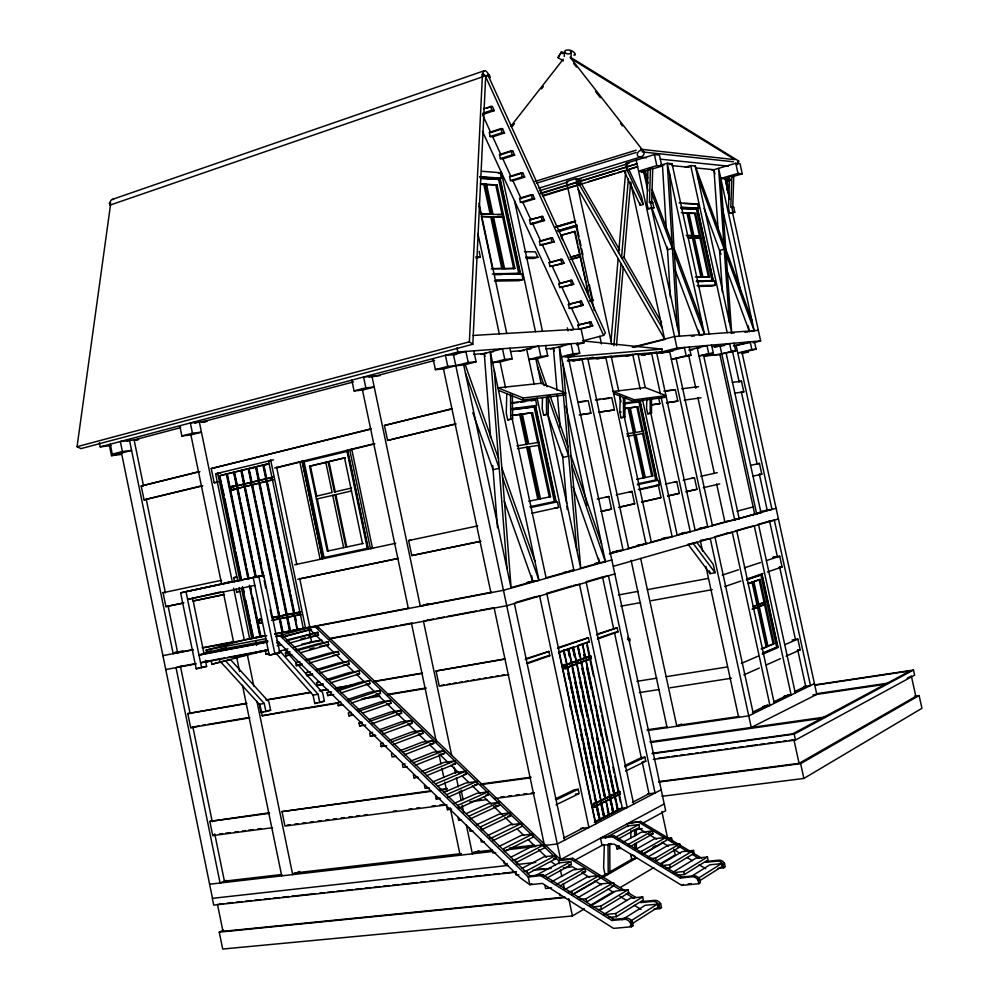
<?xml version="1.0" encoding="UTF-8"?>
<svg xmlns="http://www.w3.org/2000/svg" width="999" height="999" viewBox="0 0 999 999"><rect width="100%" height="100%" fill="white"/><g stroke="black" fill="none" stroke-linecap="round" stroke-linejoin="round"><path stroke-width="1.5" d="M506.768 393.731L506.268 413.149L507.692 419.855L512.587 418.881L512.362 395.017M542.494 397.602L542.195 408.516L543.593 415.022L548.301 414.073L548.164 395.641M650.436 168.107L647.964 168.856L646.977 203.446L648.139 208.741L653.895 207.854L652.709 202.36L649.45 202.51L650.436 168.107L652.709 168.319L651.723 202.647L649.45 202.51M604.308 845.129L603.621 867.819L605.069 874.637L608.216 874.312L608.041 844.704L609.74 843.768L609.927 873.326M622.352 417.532L620.978 417.732L619.792 412.237L620.317 395.08M630.756 837.949L630.993 830.569M646.828 399.325L646.54 408.441L647.702 413.798L651.535 413.024L651.473 398.988M731.842 175.687L730.818 207.33L733.678 207.193L734.777 212.238L729.57 213.074L728.496 208.204L729.52 176.361L731.842 175.687L733.766 175.861L732.754 207.455L733.678 207.193M110.677 203.721L77.06 446.69L80.931 448.626L472.814 344.255L485.676 76.773L487.824 74.763L605.406 332.917L603.621 335.402L582.542 340.859M472.814 344.255L469.368 341.833L482.48 73.914M482.929 76.711L483.079 73.701L486.276 76.573L488.424 74.563L489.897 77.81L489.86 75.999L487.425 72.652A5.582 2.635 71.2 0 0 483.291 71.978L482.155 74.775L482.929 76.711L110.04 205.107L109.266 203.409L110.802 200.737A4.97 3.172 68.1 0 1 113.611 199.488M583.141 340.934L662.037 349.076L661.85 351.885L567.582 360.177M564.21 56.531L564.535 51.886M570.891 58.129L571.353 51.936M611.001 341.159L618.144 258.566M618.668 252.622L625.611 172.402M626.011 167.77L626.41 163.149L654.407 154.583L659.44 155.12L661.837 166.109L652.06 169.068M613.886 345.829L621.028 263.549M628.396 178.746L621.54 257.617L624.113 257.63L630.694 182.043M616.458 345.629L623.326 266.646M110.04 205.107L110.427 202.347M522.577 400.05L523.151 397.977L565.621 392.982L565.059 394.98L522.577 400.05L498.513 390.347M633.928 401.498L634.415 399.8L666.033 395.629L665.559 397.277L633.928 401.498L613.611 393.544M590.909 656.168L565.746 665.209L590.909 656.168L591.383 658.341L565.983 668.044A1.798 0.899 80.7 0 1 564.435 666.882A1.798 0.899 80.7 0 1 565.297 664.834M272.602 479.62L233.129 489.61A1.711 1.349 81.4 0 1 230.956 488.511A1.711 1.349 81.4 0 1 232.492 486.525L233.554 486.8L232.929 486.463A1.711 1.349 81.4 0 0 231.543 487.15M510.664 126.473L563.236 59.178M512.549 126.136L514.46 123.689M541.458 88.936L543.369 86.488M564.16 53.384L561.513 51.748L557.991 57.617L563.336 60.939M558.041 57.68L561.513 51.748M276.735 640.509L520.342 877.846L529.832 884.714L542.382 883.403L613.536 928.383L631.318 926.785L633.141 925.623L632.292 921.665A7.08 5.844 62 0 0 626.036 918.193L613.698 919.342L611.85 920.491L540.746 875.661L528.209 876.997L280.22 635.938L282.455 635.339L530.157 875.948L542.682 874.612L613.698 919.342M659.752 908.64L661.475 907.542L660.651 903.683A6.893 5.732 61.5 0 0 654.507 900.349L642.419 901.51L640.671 902.596L652.784 901.435A6.906 5.744 61.5 0 1 658.928 904.782L659.752 908.64L653.933 909.19M698.801 883.715L700.399 882.691L699.6 878.995A6.618 5.582 60.7 0 0 693.643 875.823L681.88 877.022L680.269 878.034L612.499 836.775L600.511 838.161L602.06 845.391L614.048 844.018L681.855 885.414L698.801 883.715L698.001 880.007A6.631 5.582 60.7 0 0 692.032 876.822L680.269 878.034M723.713 867.819L725.224 866.845L724.45 863.236A6.456 5.47 60.1 0 0 718.606 860.176L707.067 861.4L705.531 862.349L717.082 861.126A6.469 5.482 60.2 0 1 722.926 864.197L723.713 867.819L717.669 868.443M631.38 924.162L658.029 907.229L657.367 904.145L645.142 905.306L622.09 919.729M700.024 880.531L722.065 866.508L721.44 863.623L709.789 864.847L691.458 876.323M611.85 920.491L624.2 919.342A7.093 5.844 62 0 1 630.469 922.814L632.292 921.665M658.928 904.782L660.651 903.683M698.001 880.007L699.6 878.995M722.926 864.197L724.45 863.236M630.706 921.003L657.367 904.145M698.089 878.383L721.44 863.623M681.855 885.414L683.466 884.39M608.666 917.394L616.383 916.682L643.306 899.999L642.657 896.915L630.519 898.113L603.359 914.684M677.085 875.261L684.452 874.5L708.054 859.877L707.429 856.992L695.853 858.241L673.363 871.965M604.907 914.535L615.709 913.523L642.657 896.915M673.513 872.626L683.816 871.553L707.429 856.992M598.438 909.54L601.51 909.252L628.708 892.819L628.059 889.747L616.021 890.958L591.196 905.731M665.896 868.168L670.279 867.706L694.143 853.296L693.518 850.424L682.03 851.685L660.639 864.41M593.181 906.842L600.836 906.105L628.059 889.747M660.888 865.696L669.655 864.759L693.518 850.424M223.501 930.181L219.243 932.142L222.702 949.05L572.439 915.958L584.44 908.828M589.785 905.656L613.798 891.383M620.466 887.424L653.821 867.607M660.489 863.636L675.174 854.919L673.95 849.25M661.975 796.278L803.87 778.446L921.94 708.291L919.117 695.541L914.51 696.203M614.223 885.688L586.738 901.872L586.076 898.738L613.561 882.641L614.223 885.688L611.226 886.001M680.319 846.752L656.218 860.951L655.594 858.029L679.707 843.893L680.319 846.752L677.472 847.065M577.884 897.651L601.623 883.865L613.561 882.641M647.827 857.055L668.306 845.166L679.707 843.893M572.464 894.867L596.553 881.018M601.91 877.934L636.713 857.929M643.406 854.083L663.486 842.532M668.843 839.447L671.515 837.911L672.427 842.169M658.915 782.055L800.649 763.661L919.117 695.541M602.247 876.26L606.78 873.663M610.264 871.665L633.329 858.428M653.021 847.14L655.694 845.604M658.466 781.63L799.075 763.361L915.833 696.378L911.338 675.973L907.242 678.209M571.428 891.445L599.188 875.586L599.837 878.62L572.09 894.555L571.428 891.445L568.419 891.745M641.62 851.335L665.996 837.412L666.608 840.259L642.245 854.245L641.62 851.335L638.748 851.648M564.697 889.647L587.337 876.835L599.188 875.586M635.277 849.687L654.67 838.71L665.996 837.412M560.227 885.801L585.564 871.603L584.914 868.581L573.164 869.842L551.66 881.73M629.682 846.877L652.984 833.815L652.372 830.981L641.133 832.279L622.864 842.382M556.893 884.19L584.914 868.581M627.759 844.692L652.372 830.981M619.193 845.666L616.333 845.991L616.957 848.888L619.567 847.427M633.191 830.319L642.17 828.571M547.165 877.884L571.391 864.635L570.754 861.625L559.115 862.911L536.063 875.336M617.232 839.56L639.447 827.409L638.848 824.587L627.722 825.898L605.319 837.986M543.818 876.273L570.754 861.625M615.309 837.387L638.848 824.587M531.78 883.653L529.832 884.714L528.209 876.997L530.157 875.948M574.35 860.476L603.771 844.455M642.507 823.351L665.684 810.738L567.869 355.344M653.296 759.415L795.491 740.034L914.609 675.149L913.486 670.054L815.221 684.839M540.746 875.661L542.682 874.612M324.013 643.044L308.291 627.909L315.035 626.61L558.641 860.651L570.953 859.29L572.789 858.291L625.337 890.908M612.499 836.775L614.198 835.851L681.88 877.022M627.872 826.61L627.272 823.788L640.659 821.515L701.748 858.203M664.223 803.945L558.641 860.651L559.278 863.66M652.072 753.745L794.205 734.128L913.486 670.054M556.231 858.478L527.697 873.713L527.047 870.629L555.594 855.481L556.231 858.478L553.334 858.803M522.127 868.306L544.03 856.78L555.594 855.481M661.176 789.797L557.305 843.968L543.394 845.579M563.748 838.024L583.004 828.021M595.392 821.603L620.142 808.74M632.529 802.322L649.025 793.755L642.195 761.912M594.33 822.402L621.69 808.191M596.89 806.056L599.825 819.792L594.88 822.115M597.215 809.04L599.487 819.717L604.395 817.419L568.406 648.788L563.086 650.536M600.861 803.82L603.771 817.494L604.682 817.269L608.928 815.059L605.993 801.323M607.292 808.89L608.591 814.984L613.423 812.724L610.501 799.05M612.112 808.091L613.086 812.649L617.882 810.401L585.864 660.576M617.27 810.489L622.302 808.116L619.38 794.417M515.384 859.565L544.143 844.729L544.78 847.714L516.033 862.636L515.384 859.565L512.462 859.889M510.589 857.354L532.642 846.066L544.143 844.729M595.879 806.293L619.33 794.217M595.254 806.368L620.354 793.83L619.88 791.633L594.855 803.446A1.823 0.899 83 0 0 594.018 805.644A1.823 0.899 83 0 0 595.541 806.668M532.754 834.04L503.796 848.563L504.445 851.623L533.391 837.025L532.754 834.04L521.328 835.401L499.125 846.453M595.042 807.005A2.148 1.061 83 0 1 593.606 806.78A2.148 1.061 83 0 1 593.281 803.945A2.148 1.061 83 0 1 594.642 803.508L619.343 791.333L595.267 803.433A2.148 1.061 83 0 0 593.906 803.858A2.148 1.061 83 0 0 594.23 806.705A2.148 1.061 83 0 0 595.666 806.93M619.88 791.633L595.479 803.358A1.823 0.899 83 0 0 594.642 805.569A1.823 0.899 83 0 0 596.166 806.593L595.766 806.006L620.354 793.83M478.808 850.624L472.377 853.795L466.308 824.924M814.435 683.616L748.75 715.858L647.439 730.519M752.447 712.299L767.856 704.77M773.463 702.022L788.873 694.492M794.467 691.758L805.681 686.276L797.726 649.899M492.27 837.624L521.441 823.413L522.065 826.385L492.919 840.671L492.27 837.624L489.385 837.974M556.031 804.832L579.133 793.606L578.209 789.26L574.437 789.747L555.357 798.913M625.574 771.053L645.766 761.238L644.892 757.155L641.283 757.654L625.074 765.434M487.724 835.626L510.077 824.812L521.441 823.413M556.443 799.737L578.209 789.26M624.675 766.882L644.892 757.155M510.801 815.808L481.456 829.782L480.819 826.747L510.177 812.849L510.801 815.808L507.979 816.158M476.386 824.849L498.888 814.272L510.177 812.849M681.618 724.025L676.822 726.261L640.671 558.466M470.067 818.968L499.612 805.294L498.988 802.334L487.762 803.795L466.521 813.498M469.43 815.933L498.988 802.334M488.474 794.829L458.728 808.203L458.104 805.182L487.849 791.882L488.474 794.829L485.689 795.204M446.765 806.668L447.402 809.677L450.249 808.403M453.896 803.496L476.71 793.368L487.849 791.882M743.83 674.912L759.327 668.031M766.383 664.897L780.469 658.641M786.101 656.131L800.199 649.874L797.839 639.073L792.107 640.009M268.644 812.874L209.84 821.415L212.737 835.576L214.897 834.615M299.688 871.49L292.682 874.6L256.955 701.398M447.465 797.502L477.41 784.427L476.785 781.493L465.709 783.016L443.793 792.457M435.576 796.003L436.213 799L438.948 797.814M446.84 794.492L476.785 781.493M741.333 663.411L758.278 656.106M762.362 654.283L778.034 647.539L761.95 573.813M785.127 644.555L797.839 639.073M762.836 653.021L777.597 646.952L761.825 574.625L746.852 579.595M762.449 653.458L777.597 646.952M226.261 880.369L220.08 883.004L176.024 667.632L181.943 666.033M437.699 786.263L466.396 774.088L465.771 771.166L454.757 772.702L432.717 781.942M762.112 648.763L774.075 643.693L760.077 579.482L759.115 579.657L764.06 602.372L757.879 604.682M761.126 648.925L767.095 646.653L758.453 606.967L752.447 609.028M768.206 645.928L774.075 643.693M435.639 783.865L465.771 771.166M426.511 775.724L455.444 763.81L454.832 760.888L443.881 762.462L421.703 771.49M424.513 773.288L454.832 760.888M413.386 774.874L414.011 777.859L416.783 776.722M415.447 765.222L444.555 753.583L443.943 750.661L433.067 752.272L410.751 761.088M413.436 762.786L443.943 750.661M446.978 804.832L284.977 826.086L281.993 811.613L430.357 790.871M404.445 754.769L433.728 743.406L433.116 740.509L422.302 742.132L399.862 750.749M402.435 752.334L433.116 740.509M764.522 604.482L758.341 606.818L765.496 604.32L764.522 604.482L773.101 643.856M393.506 744.392L422.964 733.291L422.352 730.394L411.6 732.055L389.036 740.459M752.172 609.34L758.453 606.967M753.234 606.418L765.034 602.197L764.06 602.372M391.483 741.945L422.352 730.394M752.959 606.718L757.979 604.832L752.996 581.942L748.239 583.428M383.304 743.194L380.569 743.618L381.193 746.565L384.003 745.516M259.84 704.233L262.213 715.759L282.667 711.9M627.197 170.354L628.92 169.718L641.483 196.503L643.206 204.47L640.259 205.332L624.238 171.254L627.197 170.354L643.206 204.47M542.544 196.216L637.612 166.683L629.295 169.206M590.384 655.906L565.721 664.872A2.123 1.074 80.7 0 0 564.26 665.359A2.123 1.074 80.7 0 0 564.897 668.306A2.123 1.074 80.7 0 0 566.333 667.719L590.983 658.691L590.384 655.906L565.109 664.972A2.123 1.074 80.7 0 0 563.648 665.459A2.123 1.074 80.7 0 0 564.273 668.406A2.123 1.074 80.7 0 0 565.721 667.819L591.383 658.341M382.629 734.065L412.25 723.239L411.65 720.341L400.961 722.04L379.682 729.72M540.447 193.806L636.987 163.786L540.284 193.269M246.079 703.308L187.787 713.611L190.659 727.697L198.926 725.898M380.607 731.618L411.65 720.341M372.59 732.292L369.755 733.316L370.367 736.263L374.625 734.715M371.815 723.788L401.61 713.224L400.999 710.351L390.372 712.062L368.981 719.567M369.78 721.34L400.999 710.351M361.85 722.065L359.003 723.064L359.615 726.011L362.462 724.999M526.535 663.211L544.655 656.867M597.852 638.274L613.061 632.966M560.364 651.598L563.698 650.436L566.633 664.16M558.216 647.539L588.386 637.737L589.285 641.92L582.592 643.831L585.501 657.442M527.684 663.486L549.775 655.744L548.851 651.423L525.599 658.803M558.404 652.722L589.285 641.92M597.414 639.073L618.006 631.855L617.132 627.797L597.34 634.028M112.263 199.425L484.453 70.679M525.262 659.577L548.851 651.423M557.492 648.426L588.386 637.737M596.528 634.927L617.132 627.797M754.145 581.381L757.866 580.094M747.951 583.691L760.077 579.482M362.487 713.086L391.009 703.284L390.409 700.411L379.845 702.16L356.905 709.952M351.361 712.387L348.301 712.886L348.913 715.808L351.773 714.834M746.428 579.895L761.825 574.625M359.016 711.126L390.409 700.411M724.687 586.588L740.871 581.056M746.765 579.045L762.949 573.513M767.369 572.002L782.08 566.97L779.732 556.218L772.614 557.542L774.812 556.83M483.441 108.616L492.332 106.344L494.28 110.627L482.48 114.56M486.426 108.329L490.846 106.843M482.854 113.262L491.72 110.302L494.28 110.627M351.798 702.946L380.482 693.381L379.882 690.521L369.38 692.295L347.752 699.425M348.314 700.973L379.882 690.521M340.547 701.798L337.662 702.747L338.274 705.669L341.159 704.72M508.753 674.6L439.26 686.201L436.063 670.991L504.358 658.953M501.086 128.559L489.285 132.43L490.172 136.551L492.719 136.826L504.507 132.979L502.559 128.734L501.086 128.559L501.973 132.705L504.507 132.979M490.771 132.592L502.559 128.734M722.202 575.137L738.423 569.792M744.33 567.857L760.551 562.524M766.458 560.576L779.732 556.218M490.172 136.551L501.973 132.705M275.824 653.071L313.037 695.129L314.772 703.546L324.413 701.211L322.665 692.806L298.027 664.785M314.772 703.546L317.07 702.796M329.982 691.745L327.085 692.682L327.697 695.591L330.594 694.655M341.171 692.856L370.005 683.541L369.405 680.694L358.966 682.492L337.237 689.435M499.475 154.558L511.251 150.787L512.712 150.936L514.647 155.145L502.872 158.891L500.349 158.666L499.475 154.558L500.936 154.695M337.674 690.871L369.405 680.694M502.41 154.221L512.712 150.936M500.349 158.666L512.137 154.907L514.647 155.145M261.064 712.562L270.629 710.252L268.931 701.997L230.569 659.702L220.754 661.962L259.353 704.295L261.064 712.562L263.399 711.825M498.426 173.264L501.361 172.34L535.489 331.693M497.24 179.483L501.361 178.197L500.187 172.715L481.543 171.266M483.853 184.528L485.039 184.166L491.421 213.986L490.234 214.348L483.853 184.528L480.781 184.328M480.706 178.534L499.9 179.445L520.017 273.451L492.307 274.026M509.565 176.511L521.341 172.827L522.777 172.939L524.687 177.11L512.937 180.769L510.452 180.594L509.565 176.511L511.026 176.611M330.594 682.829L359.578 673.751L358.991 670.916L348.614 672.739L326.76 679.507M512.487 176.149L522.777 172.939M510.452 180.594L522.215 176.935L524.687 177.11M485.339 184.628L497.04 184.965L514.91 268.444L503.334 268.831M328.546 680.369L358.991 670.916M319.48 681.755L316.571 682.654L317.17 685.564L323.002 683.741M534.902 181.443L636.201 150.175M536.326 183.229L636.088 152.497M538.973 188.149L640.272 157.105L646.453 157.742M539.51 190.734L567.844 182.08M576.785 179.345L627.497 163.848M531.343 194.68L519.58 198.264L520.454 202.347L522.914 202.472L534.652 198.901L532.767 194.768L531.343 194.68L532.217 198.764L534.652 198.901M521.016 198.351L532.767 194.768M520.454 202.347L532.217 198.764M542.37 195.629L582.554 183.416M588.511 181.606L615.297 173.464M618.269 172.565L622.739 171.204M320.092 672.851L349.225 664.023L348.626 661.188L338.311 663.036L316.358 669.617M491.708 214.41L503.359 214.485L497.689 214.66M661.837 166.109L656.818 165.622L638.586 171.141L643.668 171.591L648.014 183.192M660.401 165.31L667.245 163.237L672.04 163.711L709.165 333.978M481.655 216.771L492.007 216.771L503.071 268.506L491.271 268.893M641.233 172.34L649.263 169.905M669.318 164.535L672.04 163.711M309.041 671.815L306.106 672.702L306.705 675.599L312.562 673.826M492.295 217.183L503.946 217.245L493.481 216.833L504.532 268.494M685.314 167.183L690.696 165.572L695.267 166.021L751.935 320.479M316.571 670.829L348.626 661.188M529.52 219.842L542.657 216.408L544.53 220.517L532.804 223.988L530.382 223.901L529.52 219.842L542.657 216.408M530.382 223.901L542.132 220.417L544.53 220.517M712.025 170.305L735.751 163.262L740.009 163.711L742.232 173.838L732.255 176.761M614.822 573.926L506.743 605.731L329.37 638.935M556.368 226.586L575.749 220.904M555.419 227.048L574.787 221.353M725.786 249.201L720.816 178.471L737.986 173.426L742.232 173.838M556.755 227.085L574.625 221.84M725.124 178.846L729.407 177.597M651.723 202.647L652.709 202.36M557.292 230.881L576.673 225.212M559.315 230.469L577.21 225.237M726.46 181.456L730.381 180.307M559.165 230.944L563.636 229.633M298.651 661.937L295.704 662.787L296.303 665.671L302.185 663.96M309.64 662.936L338.911 654.333L338.324 651.51L328.072 653.383L306.006 659.802M515.484 602.497L531.718 597.727M546.465 593.394L571.54 586.026M586.301 581.693L602.522 576.935L613.586 628.483M558.541 231.631L577.26 226.161M476.111 258.204L480.332 256.98L479.12 251.298M648.139 208.741L653.895 207.854M551.086 237.837L539.36 241.246L540.234 245.292L554.333 241.933L552.472 237.862L551.086 237.837L551.96 241.895L554.333 241.933M552.472 237.862L540.759 241.271L532.305 222.877M561.001 235.339L575.024 231.431L561.001 235.339L561.625 238.224M307.567 660.476L338.324 651.51M540.234 245.292L551.96 241.895M695.192 209.141L698.501 208.192L697.589 204.021L684.278 203.546M681.518 208.604L697.402 209.153L712.999 280.594L697.339 281.119M427.485 620.167L423.489 621.316L451.61 755.032M683.016 213.062L687.999 212.999L692.931 235.614L686.625 235.727M524.487 251.748L535.402 251.86L537.899 257.267L533.803 258.441L526.123 258.416M689.31 213.386L695.554 213.386L709.402 276.81L701.91 277.16L702.871 276.898L694.317 237.737L693.368 238.012L700.911 237.912L694.317 237.737M714.472 536.863L727.871 533.029M735.326 530.894L748.726 527.06M757.667 524.5L769.58 521.091L777.534 557.467M693.044 543.219L696.703 542.17L713.274 564.423L715.072 572.714L710.077 573.638L688.011 544.205L693.044 543.219L715.072 572.714M613.536 566.246L778.433 518.981M549.125 262.462L562.2 259.153L564.048 263.187L549.999 266.496L549.125 262.462L550.511 262.475M551.972 262.05L560.739 259.565M570.017 257.243L580.007 254.558L578.446 247.327M571.003 257.118L580.007 254.558M729.57 213.074L734.777 212.238M289.797 651.685L285.364 652.934L285.951 655.819L288.911 654.982M309.59 649.113L314.023 647.851M300.711 652.659L328.659 644.705L328.072 641.895L317.882 643.793L295.704 650.024M570.479 259.39L580.469 256.718L585.913 281.955M571.465 259.265L580.469 256.718M494.43 281.081L518.906 280.707L523.064 279.545L521.878 274.038L520.691 274.363L500.187 178.559L479.995 177.11M549.999 266.496L564.048 263.187M297.165 650.611L328.072 641.895M693.868 235.639L692.906 235.901L700.461 235.814L693.868 235.639L688.935 213.049M269.268 655.232L279.82 652.809L263.773 575.249L253.209 577.534L269.268 655.232L274.163 653.858M510.864 587.662L536.413 580.519M545.417 577.996L572.464 570.429M579.969 568.331L599.5 562.862L598.526 558.291M611.813 559.927L503.459 590.284L274.713 634.178M688.423 237.874L693.393 237.712L701.947 276.91L697.002 277.223M265.135 649.924L266.009 654.183L268.993 653.358M278.996 651.36L287.912 648.875M293.856 647.215L311.676 642.245L309.078 629.757L283.791 636.563M532.479 581.081L526.673 582.704L538.985 580.332L490.322 351.935L493.319 351.71M594.892 563.648L600.049 562.212M558.816 283.516L571.853 280.257L573.688 284.253L559.677 287.525L558.816 283.516L560.177 283.491M561.638 283.092L571.853 280.257M559.677 287.525L573.688 284.253M300.899 639.085L305.357 637.861M716.645 483.978L724.899 521.94L739.21 518.756L703.558 355.12M751.186 515.059L760.988 512.774L726.136 353.171M211.313 661.463L211.888 664.26L220.667 661.85M233.841 658.229L238.237 657.017M241.159 656.206L245.554 655.007M224.251 583.204L229.533 582.08L180.619 592.857L196.191 668.793L199.962 667.757M288.898 643.256L318.469 635.127L317.882 632.317L286.95 639.897M196.191 668.793L206.631 666.408L205.382 660.339M211.888 664.26L258.067 652.272M286.825 640.796L317.882 632.317M616.77 551.111L612.549 552.272L623.114 550.187L581.967 358.866L573.051 361.126M636.975 545.591L641.021 544.492M667.057 537.375L661.937 538.773L672.152 536.763L642.582 399.987M681.43 533.454L685.127 532.442M698.988 528.658L701.373 528.009M609.627 553.471L620.129 550.599M627.634 548.551L647.152 543.206M650.149 542.382L668.169 537.462M677.172 535.002L686.176 532.529M695.192 530.069L704.195 527.609M711.7 525.549L727.172 521.316M761.238 512L767.244 510.364L759.277 473.938M609.315 553.97L776.086 508.279M737.25 519.143L754.769 514.348L719.904 354.545L703.296 356.144M204.008 661.912L200.587 662.849L268.219 650.174M205.619 661.475L208.554 660.676M568.419 304.395L581.43 301.186L583.241 305.157L571.578 308.291L569.28 308.391L568.419 304.395L581.43 301.186M589.76 300.811L592.657 300.037L589.41 284.952M590.284 300.799L593.181 300.012M590.459 301.398L593.456 300.587M569.28 308.391L583.241 305.157M282.705 637.125L310.826 629.557M77.06 446.69L469.368 341.833M307.592 627.547L303.346 628.683L268.494 460.764L271.378 460.352M276.348 636.45L310.414 627.335M315.035 626.61L317.295 625.998L317.732 628.109M698.289 286.426L711.987 286.101L715.321 285.214L714.41 281.031L713.461 281.293L697.552 208.466L680.569 207.517M737.062 511.188L753.146 506.918M250.075 638.486L206.144 650.087L206.568 652.197L210.976 651.036M203.059 653.658L210.414 651.698M203.584 653.92L199.013 655.144L266.596 642.307M204.046 653.796L209.915 652.235M217.532 650.112L226.298 647.777M290.509 631.018L289.61 631.218L286.775 617.532M298.002 629.582L297.103 629.782L262.949 465.172L263.861 464.985L266.383 477.185M99.388 442.707L100.225 446.853L457.867 352.01L584.053 342.769L581.081 328.946L473.101 335.464M126.673 441.221L129.545 440.459L173.164 653.658L192.944 649.55M194.83 423.176L199.338 421.99L232.355 582.067M369.031 377.06L371.965 376.286L420.317 606.231L428.334 604.033L425.349 604.607M180.694 427.622L134.116 439.935L143.506 485.814M201.736 422.053L353.509 381.905M371.541 377.135L434.652 360.439M135.789 440.172L138.649 439.41L120.342 441.521L122.39 451.536L131.593 450.424L111.513 455.669L109.49 445.766M203.734 422.215L206.731 421.428M592.719 325.886L578.808 329.083L577.946 325.087L590.921 321.94L592.719 325.886L581.081 328.946M590.921 321.94L577.946 325.087M254.021 637.824L249.7 638.973L239.061 587.449M256.181 637.412L251.86 638.561L241.533 588.523M570.916 330.145L573.813 329.383L482.505 131.468M481.268 354.32L502.485 348.751L504.77 359.453L512.187 358.828L509.915 348.201M110.252 444.193L112.288 454.183L122.39 451.536M181.88 435.964L192.457 433.204L201.436 432.167L190.909 434.927L181.88 435.964L179.783 425.761M354.071 390.909L365.846 387.824L374.225 387.025L362.487 390.097L354.071 390.909L351.81 380.144M433.054 358.604L435.389 369.63L447.764 366.383L463.736 365.035L476.098 361.813L473.776 350.849M476.098 361.813L468.219 362.462L443.481 368.931L435.389 369.63M519.268 351.136L538.573 346.104L540.796 356.468L547.764 355.894L545.554 345.592M174.875 652.509L177.872 651.735M176.935 652.322L182.904 650.774M504.77 359.453L492.594 362.6L500.062 361.975L512.187 358.828M550.586 349.001L570.966 343.731L573.126 353.796L579.695 353.259L577.547 343.244M576.51 344.717L584.053 342.769M540.796 356.468L528.871 359.54L535.889 358.953L547.764 355.894M573.126 353.796L561.438 356.793L574.6 355.681L567.407 357.517M565.172 356.968L579.695 353.259M300.587 614.472L271.716 620.142M590.009 357.954L593.031 357.192M632.267 347.252L674.525 336.538L758.341 330.357M633.791 347.302L665.559 339.248M596.903 358.991L611.213 356.293L618.731 391.096M700.886 335.239L704.532 334.328L667.245 163.237L677.047 325.15M625.536 356.206L637.974 353.933L645.242 387.475M641.545 355.244L656.555 352.31L695.179 530.457M657.392 352.997L677.035 348.089L760.651 340.934L732.617 212.987M661.176 353.259L684.39 347.465L686.176 355.719L691.021 355.257L689.235 347.04M751.498 331.331L754.17 330.669L718.606 168.344L723.9 244.056M202.847 485.814L144.043 499.85L141.209 486.001L199.188 471.578M216.383 482.505L214.161 482.742L211.239 468.581L371.153 428.783M456.068 424.038L387.575 440.422L384.428 425.487L452.335 408.591M199.925 471.628L141.209 486.001M370.217 429.27L211.239 468.581M451.311 409.103L384.428 425.487M688.96 350.012L706.98 345.529L708.728 353.596L713.348 353.159L711.6 345.13M714.61 347.302L729.582 343.594L731.305 351.473L735.714 351.061L734.003 343.219M686.176 355.719L671.365 359.378L691.021 355.257M237.812 581.393L215.609 473.813L273.576 459.815M733.428 345.966L750.174 341.833L751.86 349.538L756.081 349.138L754.395 341.471M750.187 342.507L737.524 345.179M708.728 353.596L699 355.994L713.348 353.159M753.096 342.807L760.651 340.934M218.306 476.011L269.068 463.536M241.258 580.544L219.63 475.811L227.285 473.976M234.54 472.202L226.848 474.038L248.539 579.008M244.343 482.629L241.82 470.404L234.091 472.265L255.844 577.459L252.347 560.701M243.881 482.742L241.358 470.517L249.126 468.606M268.981 463.686L248.689 468.668L282.63 632.554M249.55 468.768L255.507 467.307M262.962 465.472L268.931 464.011M731.305 351.473L721.753 353.821L735.714 351.061M531.456 400.874L535.614 399.85L536.8 405.369L511.488 408.691M719.904 354.545L721.802 354.071L703.721 355.806M751.86 349.538L737.774 352.984L748.351 351.96L741.745 353.571M742.032 352.572L756.081 349.138M144.043 499.85L202.085 485.689M214.161 482.742L218.681 481.63M274.575 467.994L374.275 443.668M387.575 440.422L455.569 423.826M276.76 467.782L304.208 460.976L302.073 461.288L322.402 558.878M350.711 449.737L374.862 443.856M303.234 462.013L347.852 451.223L347.015 451.336L367.32 548.339L368.144 548.151L323.177 557.729L303.234 462.013L304.096 461.888L324.026 557.542L323.177 557.729M534.14 406.943L535.339 406.655L555.569 501.261L554.358 501.523L534.14 406.943L512.599 409.665M519.705 414.485L520.904 414.198L527.31 444.218L526.111 444.505L519.705 414.485L512.25 415.472M363.311 543.431L327.285 551.148L309.59 466.246L345.367 457.679L328.097 461.775L334.415 491.97L335.252 491.82L328.946 461.65M309.59 466.246L326.673 462.2M522.602 414.11L532.554 412.662L550.511 496.703L549.313 496.953L538.311 445.429L539.497 445.154L529.345 446.79L540.447 498.801M507.692 419.855L512.587 418.881M231.156 488.499A2.023 1.598 81.4 0 1 233.566 486.488L272.764 477.023M233.104 486.875L272.577 477.385M231.443 489.235A2.023 1.598 81.4 0 0 234.128 489.223L273.339 479.795M543.593 415.022L548.301 414.073M672.864 390.197L675.336 389.61L677.834 401.123L666.72 402.822M637.599 401.561L641.133 400.711L623.351 403.196M639.934 401.773L638.923 402.01L655.769 479.957L656.793 479.732L639.934 401.773L623.726 403.946M624.238 408.703L629.133 407.929L634.465 432.617M738.673 381.868L741.483 381.206L743.818 391.87L741.008 392.532M629.183 408.017L637.837 406.718L652.797 475.936L651.773 476.161L642.607 433.716L643.618 433.491L636.026 434.74L645.267 477.51M620.978 417.732L624.924 416.933L624.825 397.627M647.702 413.798L651.535 413.024M527.909 447.028L526.71 447.302L537.812 499.35L539.023 499.088L527.909 447.028L517.532 448.688M334.415 491.97L351.71 487.999M601.41 511.288L611.525 509.103L608.816 496.515L606.181 497.077M620.354 506.893L634.652 503.733L631.992 491.421L629.407 491.97M641.945 501.885L661.013 497.602L658.428 485.614L639.335 489.785M667.994 495.841L679.32 493.356L676.76 481.58L674.25 482.117M687.387 491.346L696.965 489.26L694.455 477.697L691.97 478.221M703.221 487.724L719.742 483.891M752.784 476.223L761.787 474.125L759.452 463.411L756.63 464.023M601.098 511.513L611.525 509.103M618.618 507.455L634.652 503.733M641.545 502.122L661.013 497.602M667.619 496.078L679.32 493.356M685.676 491.883L696.965 489.26M345.941 547.152L335.002 494.78L351.473 490.971M634.964 434.927L633.94 435.152L643.181 477.959L644.205 477.734L634.964 434.927L627.247 436.201M220.729 591.883L187.575 599.4L254.832 585.377M180.619 592.857L263.773 575.249M531.955 513.236L558.616 507.38L557.43 501.835L530.744 507.554M480.919 541.283L411.788 555.569L408.628 540.559L410.651 540.122M597.215 499.038L608.816 496.515M616.233 494.867L631.992 491.421M665.446 484.053L676.76 481.58M683.141 480.182L694.455 477.697M700.736 476.311L717.294 472.677M750.411 465.397L759.452 463.411M183.167 603.096L165.896 606.63L163.049 592.707L165.285 592.22M234.628 581.967L233.741 577.697L235.926 577.222M638.311 489.385L659.315 484.777L658.329 480.207L637.3 484.715M529.832 506.755L555.569 501.261M637.911 483.766L656.793 479.732M655.744 485.539L659.315 484.777M554.408 508.279L558.616 507.38M163.049 592.707L221.578 580.282M233.741 577.697L236.788 577.047M294.68 564.76L395.741 543.281M408.628 540.559L477.659 525.899M185.702 591.733L257.692 576.535M758.965 474.725L761.787 474.125M528.746 501.236L550.511 496.703M636.55 479.333L652.797 475.936M165.896 606.63L183.928 602.884M192.944 601.011L224.5 594.455M236.089 589.085L236.676 591.932L239.723 591.296M297.69 579.258L398.364 558.366M411.788 555.569L480.469 541.321M193.669 600.923L223.701 594.68M299.837 578.883L397.377 558.628M577.584 402.023L588.211 400.674L590.896 413.199L579.17 414.997M595.441 399.75L611.788 397.677L614.435 409.94L598.476 412.312M658.603 397.752L659.877 403.621L651.398 404.957M765.396 510.427L769.979 509.502M760.052 511.638L763.086 511.038M765.222 510.764L771.977 509.415L736.101 345.304M755.494 513.873L760.988 512.774M733.628 519.867L739.21 518.756M702.559 527.684L705.394 527.122M699.225 528.696L707.754 527.01L669.58 351.161L673.251 350.836M680.194 533.791L690.272 531.793L661.013 396.753M271.765 617.544L300.749 611.825M271.703 617.869L300.562 612.187M637.112 545.666L646.028 543.918L605.681 356.78M272.789 617.682L300.137 612.287M618.181 550.736L621.191 550.137M768.918 521.216L774.325 520.154L810.476 685.551L803.633 686.588M272.34 620.317L301.748 614.51M750.149 526.71L754.27 525.911L791.158 695.029L784.19 696.066M726.66 533.316L732.255 532.217L769.942 705.444L762.849 706.493M595.092 563.723L605.419 561.713L559.29 346.753L561.938 346.553M570.267 570.654L573.264 570.079M563.461 572.564L574 570.516L537.112 398.052M174.75 652.747L177.672 652.185M202.135 647.789L234.303 641.62M248.102 638.973L264.947 635.726M275.674 633.678L408.966 608.079M421.228 605.731L491.708 592.195M253.596 638.099L265.697 635.776M274.775 634.04L305.469 628.109M162.912 655.631L193.456 649.762M202.61 648.014L266.758 635.701M308.604 629.845L311.651 629.27M206.144 650.087L265.746 638.711M275.612 636.65L282.455 635.339M206.568 652.197L267.67 640.571M604.008 576.648L608.441 575.799L655.057 792.981L647.539 793.943M198.639 654.832L267.982 641.695M573.451 585.464L579.482 584.328L627.222 807.504L621.078 808.266M276.536 642.856L279.47 642.307M308.329 637.05L318.469 635.127M532.779 597.34L539.635 596.053L588.935 827.472L580.544 828.471M277.135 645.729L281.543 644.904M205.157 661.6L224.663 657.941M227.66 657.379L268.169 649.8M194.281 663.848L180.469 666.433L190.135 713.636M206.556 661.55L209.615 660.976M255.644 652.347L263.311 650.911M309.328 642.295L321.603 639.997M330.806 638.274L353.821 633.965M356.893 633.391L396.778 625.923M399.837 625.337L412.112 623.039M427.46 620.167L433.591 619.018M436.663 618.443L444.33 617.007M447.402 616.433L476.548 610.976M479.62 610.401L493.419 607.817M165.759 669.555L196.341 663.836M205.507 662.112L211.626 660.963M252.647 653.296L266.671 650.661M301.848 644.08L321.728 640.359M266.009 654.183L268.856 653.658M201.224 667.407L206.631 666.408M275.574 653.596L279.82 652.809M319.917 646.328L328.659 644.705M285.364 652.934L289.785 652.11M285.951 655.819L291.87 654.72M618.393 594.979L638.186 591.333M647.315 589.66L708.204 578.433M779.232 567.494L782.08 566.97M333.054 655.406L338.911 654.333M295.704 662.787L300.162 661.975M236.676 591.932L238.873 591.533M620.804 606.193L640.609 602.609M651.273 600.686L712.225 589.647M296.303 665.671L302.247 664.597M343.319 665.072L349.225 664.023M306.106 672.702L310.589 671.902M306.705 675.599L312.687 674.537M356.618 674.275L359.578 673.751M335.002 494.78L335.839 494.642L346.778 546.977M316.571 682.654L319.58 682.13M614.435 632.479L618.006 631.855M317.17 685.564L323.189 684.515M265.971 699.887L310.177 692.295M319.33 690.734L326.948 689.422M336.101 687.849L352.872 684.964M374.213 681.306L421.478 673.189M187.787 713.611L246.953 703.458M266.87 700.037L311.126 692.444M320.279 690.871L327.909 689.56M335.539 688.249L352.335 685.364M373.701 681.705L422.527 673.314M436.063 670.991L505.469 659.09M365.522 684.315L370.005 683.541M259.353 704.295L264.248 703.458L265.959 711.738M313.037 695.129L318.094 694.268L319.842 702.684M327.085 692.682L331.631 691.907M546.053 656.38L549.775 655.744M327.697 695.591L333.741 694.567M265.734 711.076L270.629 710.252M319.355 702.06L324.413 701.211M375.974 694.143L380.482 693.381M201.96 725.386L204.995 724.874M208.029 724.375L247.49 717.781M285.714 711.388L288.773 710.888M291.82 710.376L294.88 709.864M297.927 709.352L340.709 702.247M363.574 698.388L366.621 697.876M369.667 697.364L372.727 696.852M375.774 696.353L378.833 695.841M387.987 694.305L426.161 687.936M441.221 685.414L444.243 684.914M447.265 684.402L450.274 683.903M453.296 683.391L456.318 682.891M459.328 682.392L462.35 681.88M465.372 681.38L468.381 680.881M471.403 680.369L474.425 679.869M477.435 679.357L480.457 678.858M483.479 678.358L486.488 677.846M489.51 677.347L492.532 676.847M495.554 676.335L498.563 675.836M501.585 675.324L504.607 674.824M190.659 727.697L249.9 717.819M262.213 715.759L338.611 703.009M361.538 699.175L379.87 696.116M387.512 694.842L425.711 688.461M566.221 667.432L566.595 667.944A1.798 0.899 80.7 0 1 565.047 666.783A1.798 0.899 80.7 0 1 565.909 664.735L566.358 665.097M338.274 705.669L342.844 704.919M386.488 704.02L391.009 703.284M626.748 433.878L643.131 431.206L642.107 431.431L636.825 406.955M348.913 715.808L353.509 715.059M397.053 713.96L401.61 713.224M797.327 650.337L800.199 649.874M359.003 723.064L362.075 722.577M234.128 489.223L234.565 489.148A2.023 1.598 81.4 0 1 231.88 489.173M516.933 445.866L527.31 444.218M636.937 681.33L656.867 678.159M666.071 676.698L727.397 666.945M359.615 726.011L365.771 725.024M233.554 489.011L233.566 489.535A1.711 1.349 81.4 0 1 231.631 489.06M407.667 723.95L412.25 723.239M369.755 733.316L372.465 732.891M639.348 692.582L659.303 689.472M670.042 687.799L731.443 678.234M233.566 486.488L234.003 486.413A2.023 1.598 81.4 0 0 231.768 486.9M370.367 736.263L375.799 735.414M422.964 733.291L418.356 734.003L426.236 741.458M381.193 746.565L386.65 745.741M814.897 685.214L910.201 670.878L792.644 733.878L652.359 753.258M429.67 744.018L433.728 743.406M816.42 693.743L887.062 683.291M396.191 756.33L392.07 756.942L391.446 753.97M812.924 694.967L885.214 684.278M219.63 475.811L224.151 495.479M624.924 416.933L623.551 417.132L623.451 397.802M440.472 754.17L443.194 753.783M220.692 472.852L217.745 473.276L239.96 580.943M215.609 473.813L218.556 473.376M405.144 763.985L402.385 764.397L403.009 767.369L407.155 766.77M647.102 729.794L667.107 726.897M677.871 725.336L739.397 716.42M452.709 764.198L455.444 763.81M619.792 412.237L621.166 412.038M649.862 741.807L823.75 717.22M650.824 742.482L821.603 718.368M414.011 777.859L418.181 777.272M684.203 400.149L701.011 397.814M734.64 393.144L743.818 391.87M580.307 414.672L590.896 413.199M599.612 412L614.435 409.94M625.249 408.466L637.837 406.718M650.948 404.857L659.877 403.621M666.345 402.722L677.834 401.123M463.636 774.475L466.396 774.088M429.27 787.824L425.075 788.398L424.45 785.401M658.216 758.303L669.005 756.83M672.09 756.405L676.723 755.768M679.807 755.356L684.427 754.72M687.512 754.295L692.145 753.671M695.229 753.246L698.313 752.821M701.398 752.409L706.018 751.772M709.103 751.348L713.736 750.724M716.82 750.299L721.44 749.662M724.525 749.25L727.609 748.825M730.694 748.401L735.326 747.776M738.411 747.352L743.031 746.715M746.116 746.303L756.917 744.829M760.002 744.405L764.622 743.768M767.707 743.356L772.339 742.719M775.424 742.294L780.044 741.67M783.129 741.246L786.213 740.821M789.297 740.409L793.93 739.772L799.075 763.361M643.368 761.563L645.766 761.238M474.637 784.814L477.41 784.427M439.597 789.61L447.29 788.561M480.756 784.015L530.981 777.185M209.84 821.415L269.568 813.298M281.993 811.613L431.456 791.295M440.696 790.034L446.865 789.198M480.344 784.652L530.631 777.821M436.213 799L440.434 798.438M511.963 415.372L532.554 412.662M219.493 834.015L222.552 833.603M225.624 833.203L230.22 832.604M234.815 831.992L237.874 831.593M242.47 830.993L245.542 830.581M248.601 830.181L253.197 829.582M257.792 828.97L260.864 828.571M287.075 825.124L290.16 824.724M294.78 824.113L297.864 823.713M302.485 823.101L305.569 822.701M310.19 822.09L313.274 821.678M317.894 821.078L320.979 820.666M325.612 820.067L328.683 819.655M333.316 819.043L336.401 818.643M341.021 818.031L344.106 817.632M348.726 817.02L351.81 816.62M356.431 816.008L359.515 815.609M364.148 814.997L367.22 814.597M393.431 811.151L396.516 810.738M408.841 809.115L411.925 808.715M416.546 808.104L419.63 807.704M431.968 806.081L435.052 805.681M439.672 805.069L442.757 804.657M477.872 800.049L480.919 799.65M500.736 797.04L503.783 796.64M508.354 796.041L511.401 795.641M515.971 795.042L519.018 794.642M523.588 794.043L526.635 793.631M531.206 793.031L534.253 792.632M212.737 835.576L272.54 827.721M469.855 801.822L486.638 799.625M494.268 798.626L533.928 793.418M623.376 398.326L626.423 397.939M447.402 809.677L451.648 809.128M575.362 794.105L577.884 793.78M495.404 805.831L499.612 805.294M663.823 391.071L675.336 389.61M681.73 388.786L698.588 386.65M732.292 382.367L741.483 381.206M579.52 402.073L585.601 401.298M595.829 400L600.287 399.438M603.271 399.051L609.215 398.301M665.659 391.108L671.428 390.372M514.51 408.666L517.532 408.291M512.275 409.565L535.339 406.655M461.513 820.042L458.666 820.404L458.029 817.382M111.513 455.669L120.667 454.533M112.288 454.183L121.516 453.047M472.852 830.843L469.98 831.193L469.343 828.159M511.488 402.759L535.614 399.85M513.311 403.072L517.844 402.522M520.879 402.16L525.412 401.61M628.895 822.914L640.659 821.515M484.253 841.707L481.368 842.045L480.731 839.01M100.225 446.853L110.989 445.591M637.749 829.083L640.696 828.745M281.73 874.5L224.413 881.155L214.76 833.94M294.131 873.051L461.438 853.608M473.826 852.172L492.42 850.012M509.453 848.026L534.24 845.154M602.222 837.237L614.198 835.851M209.615 884.215L492.395 851.485M506.306 849.874L535.664 846.465M650.174 834.14L652.984 833.815M495.729 852.622L492.832 852.959L492.182 849.912M608.254 843.943L611.251 843.606M666.882 838.436L671.515 837.911M616.957 848.888L621.241 848.401M507.267 863.611L504.345 863.935L503.696 860.876M508.004 865.434L212.337 898.351L213.724 905.106L515.634 872.214M517.157 864.472L535.726 862.412M572.789 858.291L560.489 859.664L317.145 626.036L317.582 628.146M630.731 855.519L633.616 855.206M568.481 864.959L571.391 864.635M219.006 904.157L223.651 903.658M226.761 903.321L232.954 902.634M236.051 902.297L242.245 901.622M245.342 901.285L251.536 900.611M254.633 900.274L260.839 899.6M263.936 899.262L270.13 898.588M273.227 898.251L279.42 897.577M282.517 897.227L288.723 896.553M291.82 896.215L315.047 893.68M319.705 893.181L324.35 892.669M327.447 892.332L333.641 891.657M336.738 891.32L342.932 890.646M346.041 890.309L352.235 889.634M355.332 889.297L361.526 888.611M364.623 888.273L370.816 887.599M373.913 887.262L380.119 886.588M383.216 886.25L389.41 885.576M392.507 885.239L398.701 884.565M401.798 884.227L417.295 882.529M420.392 882.192L425.037 881.692M429.682 881.18L434.328 880.681M437.437 880.344L443.631 879.657M446.728 879.32L452.922 878.645M456.019 878.308L462.212 877.634M465.309 877.297L471.516 876.623M474.612 876.285L480.806 875.611M483.903 875.274L490.097 874.6M493.194 874.25L499.4 873.576M502.497 873.238L516.433 871.727M524.113 870.953L527.047 870.629M539.672 869.192L544.318 868.68M532.667 870.366L551.236 868.343M563.311 867.831L572.552 866.82L576.498 869.28M649.787 858.653L655.594 858.029M206.743 421.191L190.347 422.964L192.457 433.204M518.881 874.662L515.934 874.987L515.284 871.915M582.617 871.915L585.564 871.603M551.573 887.911L545.591 888.536L544.942 885.439M688.086 883.928L691.158 883.628M564.61 897.114L222.989 931.355L217.457 904.332M219.243 932.142L565.347 897.489M580.007 899.35L586.076 898.738M658.578 907.816L661.475 907.542M630.182 925.886L633.141 925.623M567.295 361.026L581.243 359.79M587.449 359.24L605.606 357.63M610.277 357.205L630.469 355.419M638.236 354.732L651.011 353.596M655.319 353.209L669.293 351.973M689.485 350.187L692.594 349.912M642.832 355.12L645.379 354.895M380.244 375.574L363.574 377.023L365.846 387.824M700.361 347.677L697.252 347.952L734.715 519.992M712.487 346.616L724.475 345.579M581.967 358.866L587.749 358.354L628.708 548.663M567.907 357.093L662.037 349.076M691.333 336.176L694.392 335.939M731.118 333.204L734.178 332.979M744.892 332.18L747.951 331.943M456.118 354.508L445.417 355.319L447.764 366.383M528.071 349.101L530.881 348.888M473.688 354.333L485.964 353.396M510.514 351.523L524.325 350.474M545.804 348.838L553.471 348.251L554.095 351.161M589.11 296.79L574.487 231.418M697.09 285.639L715.321 285.214M696.827 280.881L712.999 280.594M696.166 281.381L714.41 281.031M696.715 281.606L704.332 281.456M495.591 279.932L523.064 279.545M695.304 277.01L709.402 276.81M494.38 274.3L521.878 274.038M494.705 274.625L502.347 274.55M493.506 273.689L520.017 273.451M514.91 268.444L492.47 268.556L481.331 216.346L492.007 216.771M475.761 256.955L480.332 256.98M525.636 257.205L537.899 257.267M688.036 237.575L693.393 237.712M686.238 235.414L692.931 235.614M491.421 213.986L480.731 213.549L479.12 206.019M481.056 213.973L488.698 214.285M681.281 212.65L695.554 213.386M680.993 208.242L697.402 209.153M681.53 207.23L698.501 208.192M679.058 202.897L697.589 204.021M480.444 183.853L497.04 184.965M480.394 178.059L499.9 179.445M479.632 176.623L501.361 178.197M581.218 178.996L575.911 178.596L566.458 181.481L594.268 310.464M720.816 178.471L730.369 179.321M647.964 168.856L650.249 169.068M628.983 163.386L626.41 163.149L627.397 167.695M661.238 164.573L664.335 164.872M672.102 165.634L689.16 167.295M695.366 167.894L713.985 169.718L714.934 174.051M660.351 159.166L728.358 166.159M642.157 151.91L733.428 161.776M640.596 149.226L734.864 159.64L571.416 58.829M666.033 395.629L645.267 387.587L613.161 391.483L634.415 399.8M565.621 392.982L541.096 383.266L497.977 387.849L523.151 397.977M639.048 822.389L676.273 844.767M678.933 846.365L688.249 851.96M692.232 854.357L698.875 858.353M640.559 829.457L645.878 832.666M648.538 834.265L656.518 839.073M661.837 842.282L668.493 846.29M673.813 849.5L680.469 853.508M687.125 857.517L692.444 860.726M699.1 864.734L705.744 868.743M570.766 57.455L738.611 161.001M627.971 892.544L635.851 897.439M570.953 859.29L610.414 883.803M613.049 885.439L620.941 890.346M626.198 893.606L634.09 898.513M581.768 872.564L589.66 877.484M594.929 880.768L601.51 884.864M608.091 888.96L613.361 892.244M619.942 896.34L626.523 900.449M634.415 905.369L640.996 909.465M550.924 861.513L555.581 864.834M627.634 637.437L630.019 639.21L629.894 641.096L627.422 639.248M483.541 74.863L485.676 76.773L603.621 335.402M326.261 645.204L334.128 652.784M336.376 654.944L344.23 662.512M346.478 664.672L354.345 672.24M356.593 674.412L364.448 681.98M366.695 684.14L374.563 691.708M376.81 693.88L384.677 701.448M386.925 703.608L406.019 721.99M408.266 724.163L416.121 731.73M429.607 744.705L437.462 752.272M439.71 754.445L448.701 763.086M450.949 765.259L458.816 772.826M462.175 776.073L468.918 782.554M472.29 785.801L480.157 793.368M483.528 796.615L491.383 804.183M493.631 806.355L502.622 815.009M504.87 817.17L512.724 824.737M517.22 829.058L523.963 835.551M528.459 839.884L535.189 846.365M538.561 849.612L546.428 857.179M225.687 661.051L264.248 703.458M279.882 650.948L318.094 694.268M284.678 649.612L295.979 662.462M570.092 57.293L643.756 151.573A3.721 2.997 -39.3 0 1 640.584 156.943A3.721 2.997 -39.3 0 1 637.787 152.547A3.721 2.997 -39.3 0 1 643.756 151.573M573.576 63.337L576.448 67.02M595.591 91.558L600.374 97.69M620.491 123.464L622.402 125.911M619.692 249.962L578.571 178.796L579.158 181.493M623.563 256.681L661.588 322.477M662.2 328.009L575.911 178.596L611.7 344.43M578.246 189.398L664.585 339.048L630.694 182.854M482.867 115.409L490.671 132.38M492.632 136.626L501.086 155.007M502.385 157.83L510.839 176.211M512.787 180.457L521.241 198.838M522.539 201.673L530.993 220.055M542.057 244.093L550.511 262.475M552.459 266.721L560.264 283.691M561.563 286.513L570.017 304.895M571.316 307.729L579.12 324.7M651.798 207.804L667.532 249.775L672.402 248.414L651.81 193.344M675.037 269.805L699.675 335.552L698.501 330.182M645.079 170.767L647.777 177.997M652.097 189.548L672.077 243.007M674.113 248.439L702.197 323.589M674.437 253.858L704.532 334.328M704.058 208.304L720.978 254.32M726.51 269.343L749.487 331.83L748.164 325.774M697.539 176.398L754.17 330.669M465.134 364.398L498.464 458.404M501.81 467.844L534.902 561.151M465.459 373.114L499.225 468.294L493.069 469.692L472.814 412.699M502.584 477.734L538.985 580.332M504.22 501.061L532.817 581.518L531.568 575.624M547.44 413.486L562.774 457.467L568.681 456.131L547.739 395.916M573.001 486.813L599.5 562.862M536.8 357.467L546.99 386.775M550.049 395.567L567.882 446.853M570.978 455.731L601.548 543.668M537.512 366.533L544.155 385.626M571.778 465.022L605.419 561.713M735.751 163.262L737.986 173.426M731.755 207.068L732.866 212.138M724.924 177.922L729.607 199.263M721.615 204.558L741.196 293.956M742.02 352.497L816.795 694.392L751.26 727.472L710.252 538.523L700.287 540.471L702.609 551.136M695.267 166.021L731.618 332.33L726.148 254.333M732.429 351.011L739.06 381.368M741.37 391.983L756.955 463.311M779.52 566.558L795.416 639.298M690.696 165.572L727.197 332.655M696.453 209.415L712.05 280.844M694.617 213.649L699.512 236.089M699.962 238.174L708.453 277.06M720.029 345.966L756.693 513.961M758.566 524.675L795.304 693.006M687.05 213.274L691.982 235.876M692.444 237.987L700.986 277.173M760.851 574.8L776.623 647.115M794.205 734.128L795.491 740.034M800.649 763.661L803.87 778.446M753.87 581.643L758.853 604.507M759.315 606.643L767.956 646.291M752.022 582.117L757.005 605.007M757.467 607.142L766.108 646.815M736.75 530.931L774.287 703.321M654.407 154.583L656.818 165.622M688.573 354.907L695.841 388.311M697.826 397.427L714.335 473.351M650.436 202.223L651.635 207.73M643.593 171.254L647.876 190.921M651.485 207.567L679.445 336.176L669.567 173.901M636.201 160.152L677.035 348.089M676.123 358.341L712.474 525.711M714.972 537.175L753.296 713.623M639.685 202.672L640.259 205.332M626.66 167.545L627.297 170.467M709.477 570.879L710.077 573.638M705.906 566.383L738.636 717.319M651.485 352.747L660.351 393.718M650.849 413.399L677.235 535.364M632.717 354.395L640.272 389.348M640.122 400.961L657.305 480.432M630.207 407.779L635.539 432.442L633.441 432.854L628.121 408.166M619.705 395.641L621.016 401.698M624.275 416.833L651.385 542.445M576.735 226.149L579.008 236.701M579.657 239.71L580.956 245.742M581.605 248.763L582.904 254.795M599.825 336.263L601.46 343.856M575.337 232.879L577.822 244.443M586.55 284.915L587.837 290.859M589.61 322.015L590.471 326.011M580.094 301.236L580.956 305.244M561.538 235.352L562.462 239.673M631.093 560.314L667.107 727.672M570.504 280.269L571.378 284.303M560.839 259.141L561.7 263.187M567.345 327.872L567.994 330.906M683.816 871.553L684.452 874.5M541.258 216.346L542.132 220.417M661.887 811.525L667.719 838.71M521.341 172.827L522.215 176.935M669.655 864.759L670.279 867.706M511.251 150.787L512.137 154.907M565.884 406.094L587.1 505.019M614.56 633.029L641.545 758.878M514.547 200.911L542.482 331.268M490.834 106.144L491.72 110.302M586.201 582.355L633.678 804.133M498.713 179.82L518.831 273.788M535.601 357.605L541.158 383.566M547.652 413.898L580.769 568.618L563.036 364.21M495.866 185.327L502.185 214.847M502.772 217.595L513.723 268.781M526.66 349.2L534.178 384.315M590.309 656.268L590.771 658.441M586.863 642.332L618.731 791.383M535.614 405.669L556.231 502.097M586.9 645.479L589.173 656.131M589.822 659.165L593.406 675.898M599.912 706.305L601.211 712.387M601.86 715.434L604.133 726.073M604.782 729.12L607.38 741.283M612.911 767.132L614.21 773.214M614.86 776.248L618.119 791.458M618.768 794.505L620.391 802.11M630.569 854.045L631.705 859.365L634.802 859.028L634.79 855.981M486.525 184.253L492.894 214.048M586.151 660.464L618.169 810.264M585.214 657.554L582.305 643.93L578.009 645.429L580.931 659.103M490.821 217.133L501.873 268.843M584.253 654.52L584.89 657.542M587.162 668.131L591.683 689.31M592.332 692.344L593.631 698.388M594.268 701.41L595.566 707.467M596.216 710.489L598.476 721.078M599.125 724.113L601.71 736.213M602.36 739.235L603.646 745.291M606.231 757.392L607.529 763.436M609.14 771.003L610.439 777.06M611.088 780.082L613.673 792.182M614.959 798.238L615.609 801.26M616.258 804.282L617.544 810.339M583.965 654.62L584.602 657.654M586.875 668.244L591.396 689.422M596.89 715.147L598.189 721.203M598.838 724.225L601.423 736.338M608.866 771.141L610.152 777.197M610.801 780.219L613.386 792.319M531.368 412.949L537.712 442.669L538.911 442.382L528.746 443.993L522.34 414.011M581.58 662.15L613.711 812.574M577.709 645.529L580.631 659.215M581.281 662.25L609.852 796.003M578.046 648.576L579.67 656.168M580.968 662.25L581.618 665.284M582.267 668.319L583.566 674.4M584.215 677.434L586.475 688.074M587.125 691.108L589.722 703.271M590.372 706.305L591.67 712.387M593.294 719.979L594.592 726.061M597.19 738.211L598.488 744.292M599.138 747.327L604.657 773.151M605.307 776.186L606.605 782.267M607.255 785.301L608.553 791.383M609.203 794.417L611.463 805.057M581.967 668.431L583.266 674.512M584.89 682.105L586.188 688.186M586.838 691.233L589.435 703.383M596.903 738.336L598.201 744.417M598.851 747.452L603.396 768.731M609.889 799.125L611.188 805.206M611.838 808.241L612.487 811.275M478.983 203.334L506.755 333.429M573.376 647.052L605.631 798.126M606.281 801.173L609.215 814.909M605.344 798.276L573.076 647.152L568.706 648.688L604.682 817.269M573.089 648.676L574.725 656.306M578.296 673.089L579.607 679.195M580.257 682.242L581.555 688.348M582.217 691.395L584.49 702.085M585.139 705.132L587.749 717.344M588.399 720.391L590.684 731.068M591.333 734.128L592.632 740.222M595.242 752.434L596.54 758.541M598.176 766.158L604.682 796.678M572.789 648.788L574.425 656.418M579.969 682.354L581.268 688.461M582.892 696.091L584.203 702.197M584.852 705.257L587.462 717.457M588.111 720.516L589.41 726.623M597.889 766.295L600.162 776.985M600.811 780.032L604.395 796.827M630.469 922.814L631.318 926.785M568.094 648.788L569.717 656.38M572.302 668.531L574.575 679.158M575.224 682.192L576.523 688.274M577.172 691.308L579.757 703.458M580.407 706.493L582.679 717.12M583.329 720.154L584.615 726.236M585.264 729.27L586.563 735.339M587.212 738.386L589.485 749.013M590.134 752.047L592.719 764.198M593.369 767.232L594.667 773.301M601.148 803.671L604.058 817.344M567.794 648.888L569.418 656.48M574.924 682.305L576.223 688.386M576.873 691.42L579.145 702.06M579.795 705.094L581.406 712.687M584.977 729.395L586.276 735.476M587.887 743.069L589.185 749.138M589.835 752.185L592.432 764.335M477.897 233.516L499.313 333.878M563.998 650.324L600.112 819.642M567.282 667.22L596.241 803.009M563.386 650.436L564.685 656.53M566.957 667.207L567.619 670.254M568.269 673.314L569.567 679.407M570.217 682.467L572.489 693.131M573.139 696.191L575.749 708.391M576.398 711.438L578.671 722.115M579.32 725.162L580.619 731.268M581.281 734.315L582.579 740.409M583.229 743.468L585.501 754.145M586.151 757.192L588.761 769.392M589.41 772.439L591.683 783.116M592.332 786.163L593.631 792.269M594.28 795.316L595.591 801.423M567.969 673.426L569.268 679.52M570.891 687.15L572.19 693.256M572.852 696.303L576.423 713.086M580.981 734.44L582.28 740.546M583.903 748.176L585.214 754.27M585.864 757.329L588.136 768.006M588.786 771.053L590.409 778.683M596.915 809.19L598.226 815.296M499.75 360.514L505.594 387.924M512.087 418.394L546.191 578.309M615.709 913.523L616.383 916.682M546.865 593.93L595.879 823.85M558.953 652.097L595.204 822.189M569.967 705.232L570.604 708.266M484.89 356.381L484.278 353.534L490.621 437.525M600.836 906.105L601.51 909.252M468.219 362.462L465.871 351.423L453.471 354.707L560.614 859.59M463.586 364.348L511.126 588.136L494.28 370.479M514.385 603.483L564.647 840.134M456.98 347.802L457.867 352.01M568.756 898.625L572.439 915.958M560.439 869.992L561.713 875.986M563.311 883.478L564.572 889.472M559.602 893.705L560.039 895.778M443.419 368.643L490.896 592.694M494.168 608.091L544.467 845.454M461.126 790.122L463.174 799.849M454.17 767.182L455.444 773.263M456.406 777.821L458.316 786.937M459.278 791.495L461.188 800.611M462.15 805.169L463.748 812.774M362.162 388.561L408.354 608.528M411.513 623.551L436.476 742.432M439.036 754.62L440.959 763.773M441.92 768.343L443.843 777.484M444.805 782.055L446.728 791.208M450.237 807.966L460.164 855.206M347.59 450.199L368.306 549.125M347.377 450.224L368.094 549.175M344.53 457.804L362.487 543.606M325.824 462.325L332.13 492.495L315.846 496.278L316.695 496.128L310.439 466.121M343.644 547.639L332.717 495.317L333.554 495.167L316.433 499.075L317.282 498.926L328.134 550.973M302.285 461.251L322.615 558.828M299.837 461.825L320.142 559.353M276.598 467.22L296.853 564.685M299.7 578.384L309.815 627.122L305.582 628.246L270.692 460.214M267.645 483.279L272.078 504.607M272.715 507.654L278.084 533.566M278.721 536.613L284.091 562.524M284.727 565.571L290.097 591.483M290.734 594.53L294.205 611.288M295.467 617.382L296.104 620.429M263.424 465.047L297.577 629.695M259.315 480.494L256.481 466.808L255.569 466.983L258.404 480.669M259.94 483.528L264.036 503.296M264.673 506.331L269.081 527.622M269.718 530.669L275.075 556.505M275.699 559.552L281.056 585.402M281.693 588.436L287.05 614.285M287.675 617.332L290.197 629.495M256.044 466.87L286.613 614.397M287.2 617.419L290.085 631.131M259.041 483.703L286.151 614.497M249.762 471.64L251.96 482.267M252.585 485.302L255.095 497.427M255.732 500.462L261.064 526.261M261.701 529.295L266.096 550.524M266.721 553.558L272.065 579.345M272.69 582.38L278.034 608.179M278.659 611.213L279.295 614.235M280.544 620.304L283.054 632.442L282.155 632.654L248.227 468.793M245.604 488.736L255.095 534.565M255.719 537.624L261.101 563.598M262.675 571.228L263.311 574.288M241.371 470.467L263.511 577.447M264.148 580.494L265.722 588.136M270.155 609.527L271.728 617.17M245.142 488.848L249.575 510.239M250.2 513.286L255.582 539.26M256.206 542.307L261.576 568.281M262.213 571.328L262.849 574.388M240.909 470.579L262.725 576.011M258.841 576.348L274.937 654.17M234.852 473.726L240.21 499.637M240.834 502.684L246.191 528.596M246.828 531.643L252.185 557.554M252.809 560.601L256.281 577.372M234.078 472.315L251.723 557.654M233.641 472.377L255.382 577.559M227.61 475.499L230.12 487.662M230.744 490.709L246.141 565.222M246.765 568.269L248.963 578.908M250.537 586.513L251.174 589.56M252.735 597.152L257.143 618.443M257.767 621.49L260.901 636.7L260.015 636.9L249.325 585.189M250.075 586.613L260.477 636.813M226.386 474.15L248.077 579.108M255.819 641.358L256.656 645.454M224.775 498.513L235.115 548.576M235.739 551.61L241.371 578.921M243.569 589.547L244.193 592.582M245.766 600.174L250.15 621.415M250.774 624.45L253.284 636.588M242.507 586.613L253.159 638.211M233.616 588.174L244.305 640.009M247.252 654.308L253.833 686.213M190.697 433.891L221.678 584.328M223.239 591.92L233.566 642.07M236.813 657.841L239.648 671.565M242.47 685.277L281.718 875.873M219.268 658.528L220.13 662.724M192.62 598.176L204.133 654.27M186.001 591.72L201.598 667.782M146.316 499.575L165.409 592.857M168.232 606.618L177.622 652.497M192.944 727.347L212.263 821.765M121.366 452.297L212.487 898.288M728.858 196.778L727.135 179.995L726.073 179.895L727.172 190.584M559.228 346.753L576.823 550.149M553.421 348.264L557.005 390.122M557.405 394.767L560.189 427.322M562.512 454.383L566.695 503.296M566.97 506.393L567.232 509.49M490.259 351.948L506.955 568.481M492.744 465.472L497.49 527.722M729.332 321.89L724.25 249.176L719.567 250.462L722.439 292.195M713.985 169.718L718.144 229.907M662.449 164.685L666.345 230.007M667.369 247.078L670.341 296.878M510.501 393.731L510.739 419.13M546.441 397.39L546.578 414.31M650.174 398.713L650.237 413.211M636.276 829.257L636.301 835.326M636.338 842.919L636.375 848.988M634.652 830.144L634.69 836.225M634.727 843.83L634.752 848.388M737.587 161.838A3.384 0.637 -58.3 0 1 738.748 161.401A3.384 0.637 -58.3 0 1 737.15 164.673M569.929 50.612A3.422 1.286 39 0 1 574.4 52.785A3.422 1.286 39 0 1 573.801 54.995M562.187 53.734A3.422 2.897 -41 0 1 565.284 52.472M261.089 622.227L260.652 622.814A1.723 1.361 77.4 0 1 258.466 621.628A1.723 1.361 77.4 0 1 260.015 619.717L261.076 619.967L260.439 619.605A1.723 1.361 77.4 0 0 258.891 621.515A1.723 1.361 77.4 0 0 261.089 622.702L261.089 622.227M262.088 622.302L261.651 622.414A2.035 1.611 77.4 0 1 259.415 622.901A2.035 1.611 77.4 0 1 258.828 620.054A2.035 1.611 77.4 0 1 261.089 619.655L261.513 619.542A2.035 1.611 77.4 0 0 259.265 619.942A2.035 1.611 77.4 0 0 259.852 622.789A2.035 1.611 77.4 0 0 262.088 622.302M372.49 548.226L370.429 548.676L349.687 449.662L351.773 449.375L372.49 548.226M565.721 53.284A3.422 1.961 4.3 0 0 571.303 52.447A3.422 1.961 4.3 0 0 566.82 50.012A3.422 1.961 4.3 0 0 565.721 53.284"/></g></svg>
